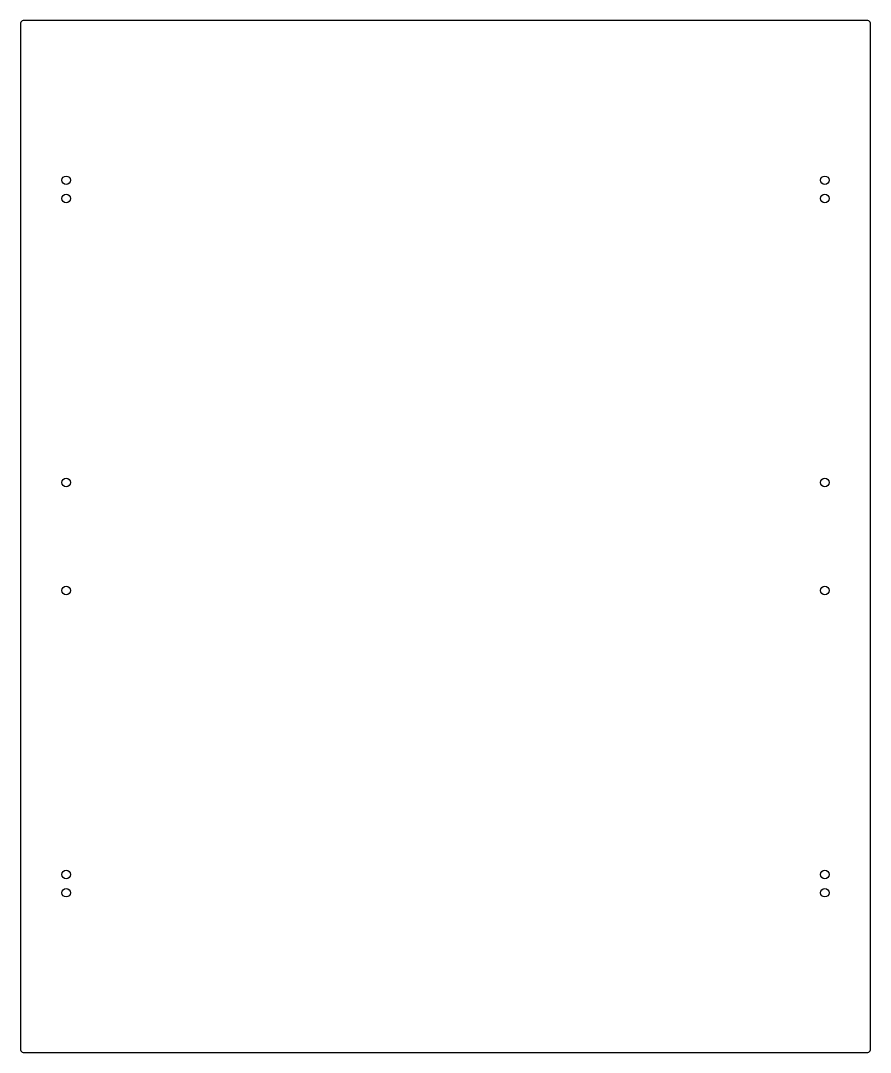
# Model space of a CAD drawing. Header units: millimetres. Extents: x -350 to 350, y -425 to 425.
import ezdxf

# ---------------------------------------------------------------- set-up
doc = ezdxf.new("R2010")
doc.units = ezdxf.units.MM
doc.layers.add('CUTOUTS', color=1, linetype='CONTINUOUS')
doc.layers.add('PERIMETER', color=5, linetype='CONTINUOUS')

msp = doc.modelspace()

# ---------------------------------------------------------------- linework, layer by layer
at = {"layer": 'CUTOUTS'}
for centre in [(-312.5, 293.5), (312.5, 293.5), (-312.5, 278.5), (312.5, 278.5), (-312.5, 44.5), (312.5, 44.5), (-312.5, -44.5), (312.5, -44.5), (-312.5, -278.5), (312.5, -278.5), (-312.5, -293.5), (312.5, -293.5)]:
    msp.add_circle(centre, 3.5, dxfattribs=at)
at = {"layer": 'PERIMETER'}
msp.add_lwpolyline([(348, 425), (-348, 425, 0.414214), (-350, 423), (-350, -423, 0.414214), (-348, -425), (348, -425, 0.414214), (350, -423), (350, 423, 0.414214)], format="xyb", close=True, dxfattribs=at)

doc.saveas('drawing.dxf')
